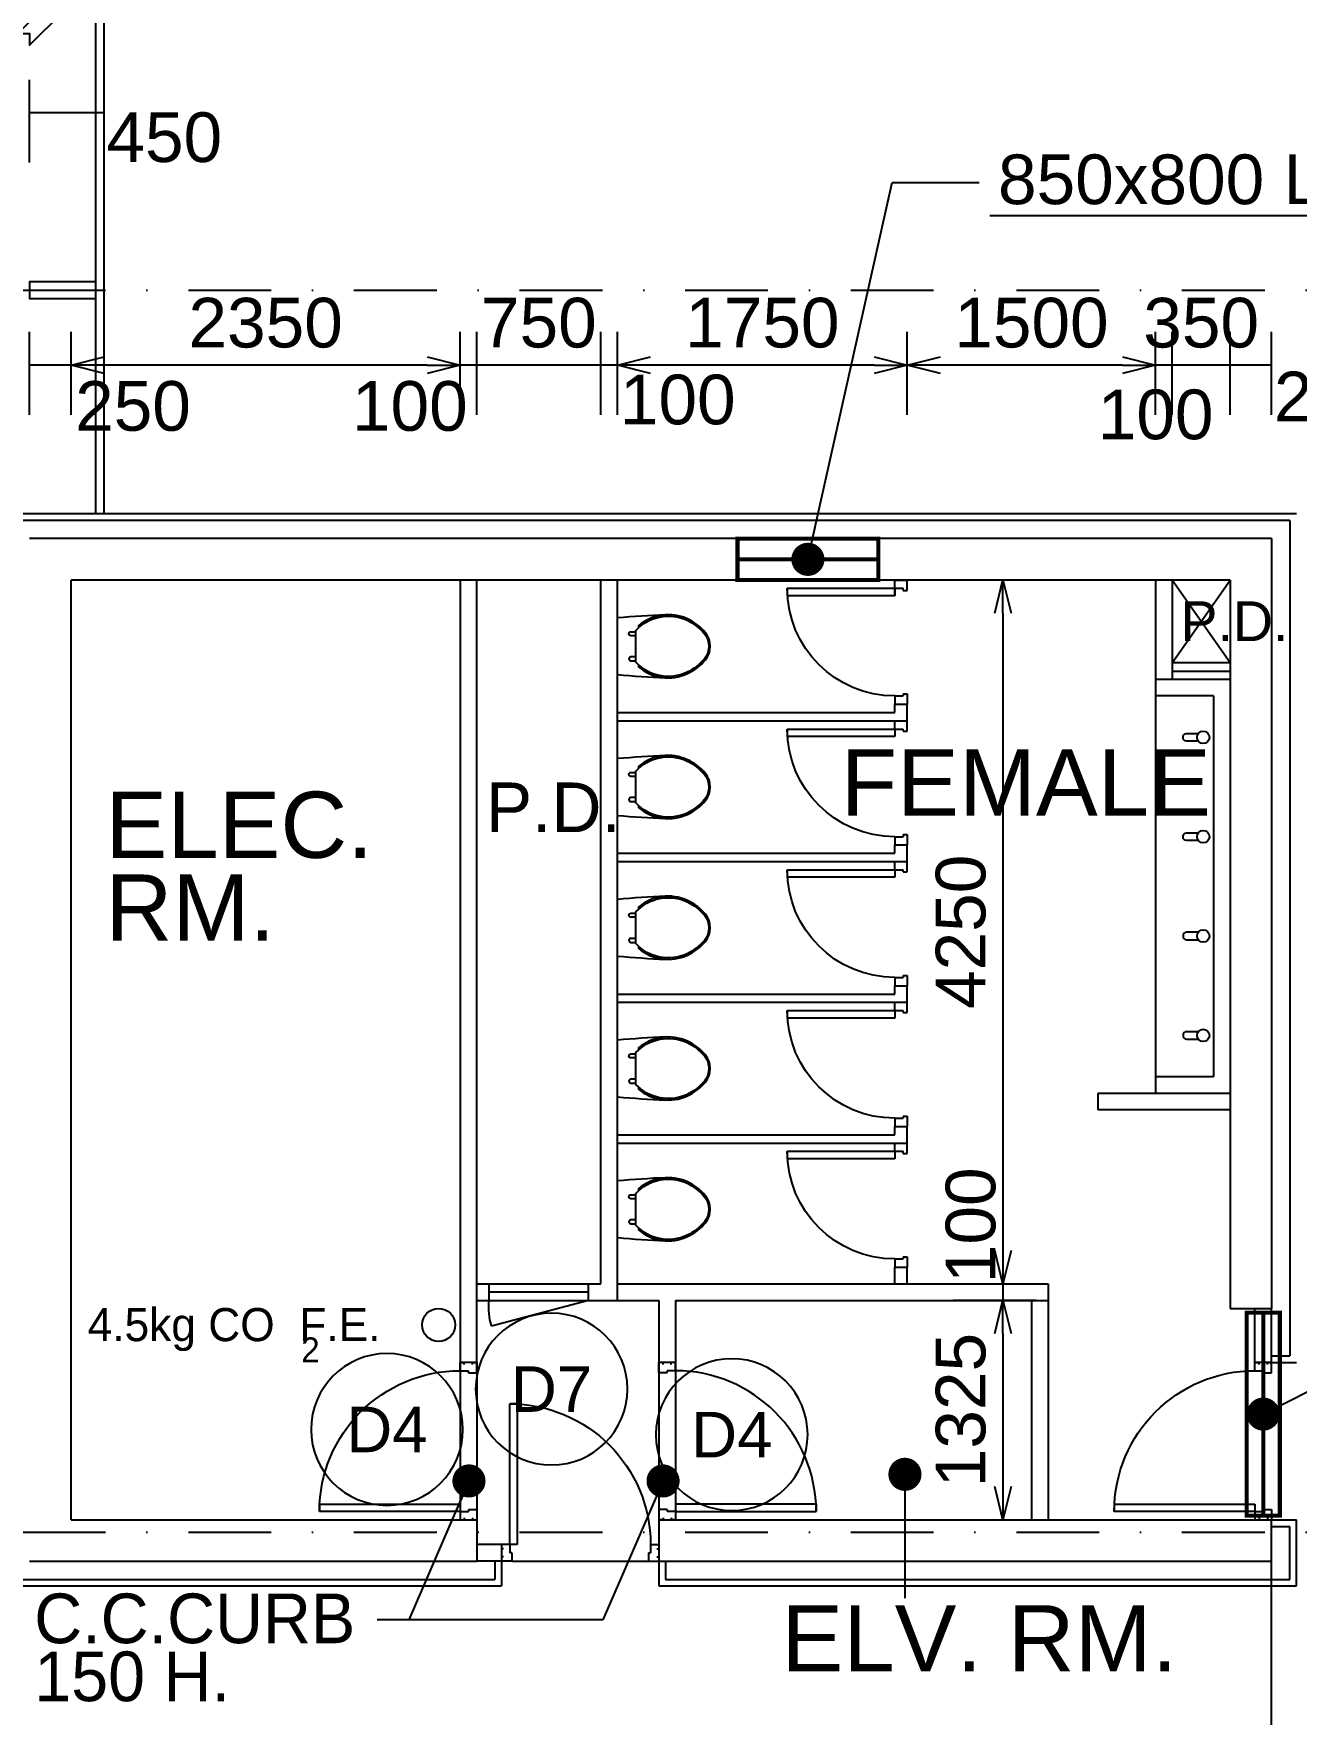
# Model space of a CAD drawing. Header units: millimetres. Extents: x 27940 to 139928, y 247 to 79491.
# Drawn here: x 95819 to 103445, y 35430 to 45581 of the extents above; entities that cross this region are included whole.
import ezdxf
from ezdxf.enums import TextEntityAlignment as Align

# ---------------------------------------------------------------- set-up
doc = ezdxf.new("R2010")
doc.units = ezdxf.units.MM
doc.header["$LTSCALE"] = 1000
doc.linetypes.add('CENTER', pattern=[50.8, 31.75, -6.35, 6.35, -6.35])
doc.linetypes.add('DASHDOT', pattern=[1, 0.5, -0.25, 0, -0.25])
doc.layers.get('0').update_dxf_attribs({"color": 8})
doc.layers.get('Defpoints').update_dxf_attribs({"color": 8})
for name, color, linetype in [('CLADDING', 8, 'Continuous'), ('COL-10 Rev j', 8, 'Continuous'), ('DLN020__', 8, 'DASHDOT'), ('DLN030', 8, 'Continuous'), ('DLN040__', 8, 'Continuous'), ('DLN041__', 8, 'Continuous'), ('DLN220__', 8, 'Continuous'), ('DLN280__', 8, 'Continuous'), ('DLN314__', 8, 'Continuous'), ('DLN325-1', 8, 'Continuous'), ('DLN325__', 8, 'Continuous'), ('DLN327__', 8, 'CENTER'), ('DLN581__', 8, 'Continuous'), ('DLN740__', 8, 'Continuous'), ('FITDOOR', 8, 'Continuous'), ('MARK', 8, 'Continuous')]:
    doc.layers.add(name, color=color, linetype=linetype)
doc.styles.add('ROMANS', font='swissl.ttf')
doc.styles.add('SWIS721LT450', font='swissl.ttf')
doc.styles.add('SWIS721LT750', font='swissl.ttf')
doc.dimstyles.new('INTDIM', dxfattribs={"dimscale": 200, "dimtxt": 2.25, "dimasz": 1.5, "dimexe": 1, "dimexo": 0, "dimgap": 1, "dimtad": 1, "dimdec": 0, "dimrnd": 1, "dimzin": 1, "dimdsep": 46, "dimtxsty": 'SWIS721LT450', "dimcen": 1, "dimclrd": 256, "dimclre": 256, "dimclrt": 256, "dimaunit": 1, "dimadec": 3, "dimazin": 0, "dimtfac": 1, "dimtdec": 0, "dimtix": 1, "dimtmove": 2, "dimatfit": 0, "dimldrblk": 'DOT', "dimfxl": 1, "dimtolj": 1, "dimtzin": 0, "dimarcsym": 0})

# ---------------------------------------------------------------- blocks, each defined once
blk = doc.blocks.new('*D145')
at = {"layer": 'Defpoints', "color": 0, "transparency": 16777216}
for p in [(95795, 45102), (95795, 44602), (96245, 44602)]:
    blk.add_point(p, dxfattribs=at)
at = {"layer": 'DLN030', "lineweight": -2, "transparency": 16777216}
for p, q in [((95795, 44802), (95795, 45302)), ((96245, 44802), (96245, 45302)), ((96245, 45102), (95795, 45102))]:
    blk.add_line(p, q, dxfattribs=at)
at = {"layer": 'DLN030', "transparency": 16777216, "insert": (96608, 44953), "char_height": 300, "attachment_point": 5, "style": 'SWIS721LT450'}
blk.add_mtext('\\A1;450', dxfattribs=at)
blk = doc.blocks.new('DIMARR')
for p, q in [((-1, 0.25), (0, 0)), ((-1, 0), (0, 0)), ((0, 0), (-1, -0.25))]:
    blk.add_line(p, q)
blk = doc.blocks.new('DRNO')
at = {"layer": 'MARK'}
blk.add_circle((0, 0), 1, dxfattribs=at)
at = {"layer": 'MARK', "style": 'ROMANS'}
blk.add_attdef('DRNO', text='', height=0.6, dxfattribs=at).set_placement((0, 0), align=Align.MIDDLE)
blk = doc.blocks.new('Magenta-1')
at = {"layer": 'DLN314__'}
blk.add_line((3743, 14395), (3693, 14395), dxfattribs=at)
blk.add_lwpolyline([(3743, 14345), (4143, 14345), (4143, 14445), (3743, 14445)], close=True, dxfattribs=at)
blk = doc.blocks.new('Magenta')
at = {"layer": 'DLN314__'}
blk.add_line((3743, 6495), (3693, 6445), dxfattribs=at)
blk.add_lwpolyline([(4214, 6895), (4143, 6895), (4143, 6966), (3743, 6566), (3743, 6495), (3814, 6495)], close=True, dxfattribs=at)
blk = doc.blocks.new('*D60')
at = {"layer": 'Defpoints', "color": 0, "transparency": 16777216}
for p in [(103045, 43579), (103045, 43079), (103295, 43079)]:
    blk.add_point(p, dxfattribs=at)
at = {"layer": 'DLN030', "lineweight": -2, "transparency": 16777216}
for p, q in [((103045, 43279), (103045, 43779)), ((103295, 43279), (103295, 43779)), ((103295, 43579), (103045, 43579))]:
    blk.add_line(p, q, dxfattribs=at)
at = {"layer": 'DLN030', "transparency": 16777216, "insert": (103659, 43387), "char_height": 300, "attachment_point": 5, "style": 'SWIS721LT450'}
blk.add_mtext('\\A1;250', dxfattribs=at)
blk = doc.blocks.new('*D61')
at = {"layer": 'Defpoints', "color": 0, "transparency": 16777216}
for p in [(102695, 43579), (102695, 43079), (103045, 43079)]:
    blk.add_point(p, dxfattribs=at)
at = {"layer": 'DLN030', "lineweight": -2, "transparency": 16777216}
for p, q in [((102695, 43279), (102695, 43779)), ((103045, 43279), (103045, 43779)), ((103045, 43579), (102695, 43579))]:
    blk.add_line(p, q, dxfattribs=at)
at = {"layer": 'DLN030', "transparency": 16777216, "insert": (102870, 43833), "char_height": 300, "attachment_point": 5, "style": 'SWIS721LT450'}
blk.add_mtext('\\A1;350', dxfattribs=at)
blk = doc.blocks.new('*D62')
at = {"layer": 'Defpoints', "color": 0, "transparency": 16777216}
for p in [(102595, 43579), (102595, 43079), (102695, 43079)]:
    blk.add_point(p, dxfattribs=at)
at = {"layer": 'DLN030', "lineweight": -2, "transparency": 16777216}
for p, q in [((102595, 43279), (102595, 43779)), ((102695, 43279), (102695, 43779)), ((102695, 43579), (102595, 43579))]:
    blk.add_line(p, q, dxfattribs=at)
at = {"layer": 'DLN030', "transparency": 16777216, "insert": (102595, 43279), "char_height": 300, "attachment_point": 5, "style": 'SWIS721LT450'}
blk.add_mtext('\\A1;100', dxfattribs=at)
blk = doc.blocks.new('*D63')
at = {"layer": 'Defpoints', "color": 0, "transparency": 16777216}
for p in [(101095, 43579), (101095, 43079), (102595, 43079)]:
    blk.add_point(p, dxfattribs=at)
at = {"layer": 'DLN030', "lineweight": -2, "transparency": 16777216}
for p, q in [((101095, 43279), (101095, 43779)), ((102595, 43279), (102595, 43779)), ((102395, 43579), (101295, 43579))]:
    blk.add_line(p, q, dxfattribs=at)
at = {"layer": 'DLN030', "lineweight": -2, "transparency": 16777216, "xscale": 200, "yscale": 200, "zscale": 200, "rotation": 180}
blk.add_blockref('DIMARR', (101095, 43579), dxfattribs=at)
at = {"layer": 'DLN030', "lineweight": -2, "transparency": 16777216, "xscale": 200, "yscale": 200, "zscale": 200}
blk.add_blockref('DIMARR', (102595, 43579), dxfattribs=at)
at = {"layer": 'DLN030', "transparency": 16777216, "insert": (101845, 43833), "char_height": 300, "attachment_point": 5, "style": 'SWIS721LT450'}
blk.add_mtext('\\A1;1500', dxfattribs=at)
blk = doc.blocks.new('*D64')
at = {"layer": 'Defpoints', "color": 0, "transparency": 16777216}
for p in [(99345, 43579), (99345, 43079), (101095, 43079)]:
    blk.add_point(p, dxfattribs=at)
at = {"layer": 'DLN030', "lineweight": -2, "transparency": 16777216}
for p, q in [((99345, 43279), (99345, 43779)), ((101095, 43279), (101095, 43779)), ((100895, 43579), (99545, 43579))]:
    blk.add_line(p, q, dxfattribs=at)
at = {"layer": 'DLN030', "lineweight": -2, "transparency": 16777216, "xscale": 200, "yscale": 200, "zscale": 200, "rotation": 180}
blk.add_blockref('DIMARR', (99345, 43579), dxfattribs=at)
at = {"layer": 'DLN030', "lineweight": -2, "transparency": 16777216, "xscale": 200, "yscale": 200, "zscale": 200}
blk.add_blockref('DIMARR', (101095, 43579), dxfattribs=at)
at = {"layer": 'DLN030', "transparency": 16777216, "insert": (100220, 43833), "char_height": 300, "attachment_point": 5, "style": 'SWIS721LT450'}
blk.add_mtext('\\A1;1750', dxfattribs=at)
blk = doc.blocks.new('*D65')
at = {"layer": 'Defpoints', "color": 0, "transparency": 16777216}
for p in [(99245, 43579), (99245, 43079), (99345, 43079)]:
    blk.add_point(p, dxfattribs=at)
at = {"layer": 'DLN030', "lineweight": -2, "transparency": 16777216}
for p, q in [((99245, 43279), (99245, 43779)), ((99345, 43279), (99345, 43779)), ((99345, 43579), (99245, 43579))]:
    blk.add_line(p, q, dxfattribs=at)
at = {"layer": 'DLN030', "transparency": 16777216, "insert": (99709, 43369), "char_height": 300, "attachment_point": 5, "style": 'SWIS721LT450'}
blk.add_mtext('\\A1;100', dxfattribs=at)
blk = doc.blocks.new('*D66')
at = {"layer": 'Defpoints', "color": 0, "transparency": 16777216}
for p in [(98495, 43579), (98495, 43079), (99245, 43079)]:
    blk.add_point(p, dxfattribs=at)
at = {"layer": 'DLN030', "lineweight": -2, "transparency": 16777216}
for p, q in [((98495, 43279), (98495, 43779)), ((99245, 43279), (99245, 43779)), ((99245, 43579), (98495, 43579))]:
    blk.add_line(p, q, dxfattribs=at)
at = {"layer": 'DLN030', "transparency": 16777216, "insert": (98870, 43833), "char_height": 300, "attachment_point": 5, "style": 'SWIS721LT450'}
blk.add_mtext('\\A1;750', dxfattribs=at)
blk = doc.blocks.new('*D67')
at = {"layer": 'Defpoints', "color": 0, "transparency": 16777216}
for p in [(96045, 43579), (96045, 43079), (98395, 43079)]:
    blk.add_point(p, dxfattribs=at)
at = {"layer": 'DLN030', "lineweight": -2, "transparency": 16777216}
for p, q in [((96045, 43279), (96045, 43779)), ((98395, 43279), (98395, 43779)), ((98195, 43579), (96245, 43579))]:
    blk.add_line(p, q, dxfattribs=at)
at = {"layer": 'DLN030', "lineweight": -2, "transparency": 16777216, "xscale": 200, "yscale": 200, "zscale": 200, "rotation": 180}
blk.add_blockref('DIMARR', (96045, 43579), dxfattribs=at)
at = {"layer": 'DLN030', "lineweight": -2, "transparency": 16777216, "xscale": 200, "yscale": 200, "zscale": 200}
blk.add_blockref('DIMARR', (98395, 43579), dxfattribs=at)
at = {"layer": 'DLN030', "transparency": 16777216, "insert": (97220, 43833), "char_height": 300, "attachment_point": 5, "style": 'SWIS721LT450'}
blk.add_mtext('\\A1;2350', dxfattribs=at)
blk = doc.blocks.new('*D68')
at = {"layer": 'Defpoints', "color": 0, "transparency": 16777216}
for p in [(95795, 45102), (95795, 44602), (96245, 44602)]:
    blk.add_point(p, dxfattribs=at)
at = {"layer": 'DLN030', "lineweight": -2, "transparency": 16777216}
for p, q in [((95795, 44802), (95795, 45302)), ((96245, 44802), (96245, 45302)), ((96245, 45102), (95795, 45102))]:
    blk.add_line(p, q, dxfattribs=at)
at = {"layer": 'DLN030', "transparency": 16777216, "insert": (96608, 44953), "char_height": 300, "attachment_point": 5, "style": 'SWIS721LT450'}
blk.add_mtext('\\A1;450', dxfattribs=at)
blk = doc.blocks.new('DR1CR2')
at = {"layer": 'FITDOOR'}
for p, q in [((-50, 0), (-50, -50)), ((-50, 0), (0, 0)), ((0, 0), (0, -25)), ((-62.5, -50), (-50, -50)), ((-62.5, -50), (-62.5, -100)), ((-62.5, -100), (0, -100)), ((-12, -25), (0, -25)), ((-12, -75), (0, -75)), ((0, -75), (0, -100))]:
    blk.add_line(p, q, dxfattribs=at)
blk = doc.blocks.new('DR1AD')
at = {"layer": 'FITDOOR'}
for p, q in [((-45, 1), (0, 1)), ((-45, 1), (-45, 0)), ((0, 0), (0, 1)), ((-45, 0), (0, 0))]:
    blk.add_line(p, q, dxfattribs=at)
blk = doc.blocks.new('DR1AM')
at = {"layer": 'FITDOOR'}
blk.add_arc((0, 0), 1, 90, 180, dxfattribs=at)
blk = doc.blocks.new('DR1CL2')
at = {"layer": 'FITDOOR'}
for p, q in [((50, 0), (0, 0)), ((0, 0), (0, -25)), ((50, 0), (50, -50)), ((12, -25), (0, -25)), ((0, -75), (0, -100)), ((12, -75), (0, -75)), ((62.5, -100), (0, -100)), ((62.5, -50), (50, -50)), ((62.5, -50), (62.5, -100))]:
    blk.add_line(p, q, dxfattribs=at)
blk = doc.blocks.new('DR1CL1')
at = {"layer": 'FITDOOR'}
for p, q in [((50, 0), (0, 0)), ((0, 0), (0, -75)), ((50, 0), (50, -50)), ((62.5, -75), (0, -75)), ((62.5, -50), (50, -50)), ((62.5, -50), (62.5, -75))]:
    blk.add_line(p, q, dxfattribs=at)
blk = doc.blocks.new('DR1CD')
at = {"layer": 'FITDOOR'}
for p, q in [((0, 1), (45, 1)), ((0, 1), (0, 0)), ((45, 0), (45, 1)), ((0, 0), (45, 0))]:
    blk.add_line(p, q, dxfattribs=at)
blk = doc.blocks.new('DR1CM')
at = {"layer": 'FITDOOR'}
blk.add_arc((0, 0), 1, 0, 90, dxfattribs=at)
blk = doc.blocks.new('DR1CR1')
at = {"layer": 'FITDOOR'}
for p, q in [((-50, 0), (0, 0)), ((-50, 0), (-50, -50)), ((0, 0), (0, -75)), ((-62.5, -50), (-62.5, -75)), ((-62.5, -50), (-50, -50)), ((-62.5, -75), (0, -75))]:
    blk.add_line(p, q, dxfattribs=at)
blk = doc.blocks.new('*D43')
at = {"layer": 'Defpoints', "color": 0, "transparency": 16777216}
for p in [(98395, 43579), (98395, 43079), (98495, 43079)]:
    blk.add_point(p, dxfattribs=at)
at = {"layer": 'DLN030', "lineweight": -2, "transparency": 16777216}
for p, q in [((98395, 43279), (98395, 43779)), ((98495, 43279), (98495, 43779)), ((98495, 43579), (98395, 43579))]:
    blk.add_line(p, q, dxfattribs=at)
at = {"layer": 'DLN030', "transparency": 16777216, "insert": (98091, 43330), "char_height": 300, "attachment_point": 5, "style": 'SWIS721LT450'}
blk.add_mtext('\\A1;100', dxfattribs=at)
blk = doc.blocks.new('*D44')
at = {"layer": 'Defpoints', "color": 0, "transparency": 16777216}
for p in [(95795, 43579), (95795, 43079), (96045, 43079)]:
    blk.add_point(p, dxfattribs=at)
at = {"layer": 'DLN030', "lineweight": -2, "transparency": 16777216}
for p, q in [((95795, 43279), (95795, 43779)), ((96045, 43279), (96045, 43779)), ((96045, 43579), (95795, 43579))]:
    blk.add_line(p, q, dxfattribs=at)
at = {"layer": 'DLN030', "transparency": 16777216, "insert": (96419, 43330), "char_height": 300, "attachment_point": 5, "style": 'SWIS721LT450'}
blk.add_mtext('\\A1;250', dxfattribs=at)
blk = doc.blocks.new('*D47')
at = {"layer": 'Defpoints', "color": 0, "transparency": 16777216}
for p in [(101173, 42281), (101173, 38031), (101673, 38031)]:
    blk.add_point(p, dxfattribs=at)
at = {"layer": 'DLN030', "lineweight": -2, "transparency": 16777216}
for p, q in [((101373, 42281), (101873, 42281)), ((101673, 42081), (101673, 38231)), ((101373, 38031), (101873, 38031))]:
    blk.add_line(p, q, dxfattribs=at)
at = {"layer": 'DLN030', "lineweight": -2, "transparency": 16777216, "xscale": 200, "yscale": 200, "zscale": 200}
for p, rotation in [((101673, 42281), 90), ((101673, 38031), 270)]:
    blk.add_blockref('DIMARR', p, dxfattribs=dict(at, rotation=rotation))
at = {"layer": 'DLN030', "transparency": 16777216, "insert": (101419, 40156), "char_height": 300, "attachment_point": 5, "rotation": 90, "style": 'SWIS721LT450'}
blk.add_mtext('\\A1;4250', dxfattribs=at)
blk = doc.blocks.new('*D48')
at = {"layer": 'Defpoints', "color": 0, "transparency": 16777216}
for p in [(101173, 38031), (101173, 37931), (101673, 37931)]:
    blk.add_point(p, dxfattribs=at)
at = {"layer": 'DLN030', "lineweight": -2, "transparency": 16777216}
for p, q in [((101373, 38031), (101873, 38031)), ((101673, 38031), (101673, 37931)), ((101373, 37931), (101873, 37931))]:
    blk.add_line(p, q, dxfattribs=at)
at = {"layer": 'DLN030', "transparency": 16777216, "insert": (101479, 38384), "char_height": 300, "attachment_point": 5, "rotation": 90, "style": 'SWIS721LT450'}
blk.add_mtext('\\A1;100', dxfattribs=at)
blk = doc.blocks.new('*D49')
at = {"layer": 'Defpoints', "color": 0, "transparency": 16777216}
for p in [(101173, 37931), (101173, 36606), (101673, 36606)]:
    blk.add_point(p, dxfattribs=at)
at = {"layer": 'DLN030', "lineweight": -2, "transparency": 16777216}
for p, q in [((101373, 37931), (101873, 37931)), ((101673, 37731), (101673, 36806)), ((101373, 36606), (101873, 36606))]:
    blk.add_line(p, q, dxfattribs=at)
at = {"layer": 'DLN030', "lineweight": -2, "transparency": 16777216, "xscale": 200, "yscale": 200, "zscale": 200}
for p, rotation in [((101673, 37931), 90), ((101673, 36606), 270)]:
    blk.add_blockref('DIMARR', p, dxfattribs=dict(at, rotation=rotation))
at = {"layer": 'DLN030', "transparency": 16777216, "insert": (101419, 37268), "char_height": 300, "attachment_point": 5, "rotation": 90, "style": 'SWIS721LT450'}
blk.add_mtext('\\A1;1325', dxfattribs=at)
blk = doc.blocks.new('TOILET01')
at = {"layer": 'DLN740__'}
blk.add_line((171, 0), (-171, 0), dxfattribs=at)
for points in [[(113, 127), (124, 127, 0.294171), (165, 423, 0.11195), (82, 531, 0.35994), (-82, 531, 0.11195), (-165, 423, 0.294171), (-124, 127), (-113, 127)], [(-64, 111), (-64, 81, -1), (-88, 81), (-88, 111)], [(64, 111), (64, 81, 1), (88, 81), (88, 111)]]:
    blk.add_lwpolyline(points, format="xyb", dxfattribs=at)
blk.add_lwpolyline([(157, 420, -0.325454), (96, 111), (-96, 111, -0.325454), (-157, 420, -0.11195), (-76, 525, -0.35994), (76, 525, -0.11195)], format="xyb", close=True, dxfattribs=at)
for centre, start, end in [((6996, 619), 182.6182, 184.9339), ((-6996, 619), 355.0661, 357.3818)]:
    blk.add_arc(centre, 7194, start, end, dxfattribs=at)
blk = doc.blocks.new('A$C7B6E469D')
at = {"layer": 'DLN314__', "ltscale": 0.03, "const_width": 25}
for points in [[(-2375, 0), (-3225, 0), (-3225, -250), (-2375, -250)], [(-150, -4675), (50, -4675), (50, -5900), (-150, -5900)]]:
    blk.add_lwpolyline(points, close=True, dxfattribs=at)
for points in [[(-3225, -125), (-2375, -125)], [(-50, -4675), (-50, -5900)]]:
    blk.add_lwpolyline(points, dxfattribs=at)
at = {"layer": 'DLN740__', "xscale": -1, "yscale": 650, "rotation": 90}
blk.add_blockref('DR1CD', (-2276, -300), dxfattribs=at)
at = {"layer": 'DLN040__', "style": 'SWIS721LT750'}
blk.add_text('850x800 Louvre Above', height=300, dxfattribs=at).set_placement((-1652, 2020))
at = {"layer": 'DLN040__'}
for points in [[(-2800, -125), (-2292, 2150), (-1765, 2150)], [(-50, -5287), (756, -4879), (3091, -4879)]]:
    blk.add_leader(points, dimstyle='INTDIM', override={"dimscale": 1, "dimtxt": 300, "dimasz": 200, "dimexe": 200, "dimexo": 200, "dimgap": 100, "dimtad": 0, "dimrnd": 0, "dimzin": 0, "dimcen": 200, "dimclrt": 256}, dxfattribs=at)

msp = doc.modelspace()

# ---------------------------------------------------------------- linework, layer by layer
at = {"layer": 'CLADDING'}
for p, q in [((103445, 42680.7), (95685, 42680.7)), ((103405, 42640.7), (95685, 42640.7)), ((103405, 42640.7), (103405, 37595.7)), ((103295, 37595.7), (103405, 37595.7)), ((103295, 37555.7), (103445, 37555.7)), ((103295, 36605.7), (103445, 36605.7)), ((103295, 36565.7), (103405, 36565.7)), ((103405, 36245.7), (103405, 36565.7)), ((103445, 36205.7), (103445, 36605.7)), ((98605, 36355.7), (98605, 36245.7)), ((98645, 36355.7), (98645, 36205.7)), ((99595, 36355.7), (99595, 36205.7)), ((99635, 36355.7), (99635, 36245.7)), ((95685, 36245.7), (98605, 36245.7)), ((99635, 36245.7), (103405, 36245.7)), ((95645, 36205.7), (98645, 36205.7)), ((99595, 36205.7), (103445, 36205.7))]:
    msp.add_line(p, q, dxfattribs=at)
at = {"layer": 'COL-10 Rev j', "ltscale": 0.5}
msp.add_line((101594.1, 44482.4), (105865.2, 44482.4), dxfattribs=at)
msp.add_lwpolyline([(98707.5, 36355.7), (99532.5, 36355.7)], dxfattribs=at)
at = {"layer": 'DLN020__'}
for p, q in [((54749.4, 44030.7), (107795, 44030.7)), ((54749.4, 36530.7), (107795, 36530.7))]:
    msp.add_line(p, q, dxfattribs=at)
at = {"layer": 'DLN220__'}
for p, q in [((98395, 42280.7), (98395, 37930.7)), ((98495, 37555.7), (98495, 42280.7)), ((99245, 38030.7), (99245, 42280.7)), ((99345, 37930.7), (99345, 42280.7)), ((102595, 42280.7), (102595, 41680.7)), ((102695, 42280.7), (102695, 41680.7)), ((102695, 41680.7), (102595, 41680.7)), ((103045, 39180.7), (102245, 39180.7)), ((102245, 39180.7), (102245, 39080.7)), ((103045, 39080.7), (102245, 39080.7)), ((103045, 39180.7), (102825, 39180.7)), ((98495, 38030.7), (99245, 38030.7)), ((99345, 38030.7), (101945, 38030.7)), ((101945, 38030.7), (101945, 37930.7)), ((98395, 37930.7), (98395, 37555.7)), ((98495, 37930.7), (99595, 37930.7)), ((99595, 37930.7), (99595, 37555.7)), ((99695, 37930.7), (101945, 37930.7)), ((99695, 37930.7), (99695, 37555.7)), ((101845, 37930.7), (101845, 36605.7)), ((101945, 37930.7), (101945, 36605.7)), ((103195, 37555.7), (103195, 37880.7)), ((103295, 37555.7), (103295, 37880.7)), ((98495, 37555.7), (98395, 37555.7)), ((98395, 37555.7), (98395, 36605.7)), ((98495, 37555.7), (98495, 36605.7)), ((99695, 37555.7), (99595, 37555.7)), ((99595, 37555.7), (99595, 36605.7)), ((99695, 37555.7), (99695, 36605.7)), ((103295, 37555.7), (103195, 37555.7)), ((98645, 36455.7), (98495, 36455.7)), ((98645, 36455.7), (98645, 36355.7)), ((103295, 33530.7), (103295, 36530.7)), ((98645, 36355.7), (98495, 36355.7))]:
    msp.add_line(p, q, dxfattribs=at)
at = {"layer": 'DLN280__'}
for p, q in [((103295, 42530.7), (95795, 42530.7)), ((103295, 42530.7), (103295, 37880.7)), ((96045, 36605.7), (96045, 42280.7)), ((103045, 42280.7), (96045, 42280.7)), ((103045, 42280.7), (103045, 37880.7)), ((103045, 37880.7), (103295, 37880.7)), ((96045, 36605.7), (98495, 36605.7)), ((98495, 36605.7), (98495, 36355.7)), ((99595, 36605.7), (99595, 36355.7)), ((99595, 36605.7), (103295, 36605.7)), ((103295, 36355.7), (103295, 36605.7)), ((95795, 36355.7), (98495, 36355.7)), ((99595, 36355.7), (103295, 36355.7))]:
    msp.add_line(p, q, dxfattribs=at)
at = {"layer": 'DLN314__'}
for p, q in [((96245, 42680.7), (96245, 46030.7)), ((96195, 44080.7), (96195, 45980.7)), ((96195, 42680.7), (96195, 43980.7))]:
    msp.add_line(p, q, dxfattribs=at)
at = {"layer": 'DLN325__', "ltscale": 0.3}
for p, q in [((103045, 41780.7), (102695, 41780.7)), ((102695, 41730.7), (103045, 41730.7)), ((103045, 41680.7), (102695, 41680.7)), ((98570, 37930.7), (98570, 38030.7)), ((99170, 37980.7), (98570, 37980.7)), ((99170, 37930.7), (99170, 38030.7)), ((99170, 37930.7), (98585.1, 37774))]:
    msp.add_line(p, q, dxfattribs=at)
msp.add_lwpolyline([(98585.1, 37774, -0.1065172), (98570, 37930.7)], format="xyb", dxfattribs=at)
at = {"layer": 'DLN327__', "ltscale": 0.03}
for p, q in [((102695, 41780.7), (103045, 42280.7)), ((103045, 41780.7), (102695, 42280.7))]:
    msp.add_line(p, q, dxfattribs=at)
at = {"layer": 'DLN581__'}
msp.add_circle((98265, 37782.2), 100, dxfattribs=at)
at = {"layer": 'DLN740__'}
for p, q in [((102595, 41680.7), (102595, 39180.7)), ((101020, 41480.7), (101020, 41530.7)), ((101020, 41530.7), (101095, 41530.7)), ((101095, 41430.7), (101095, 41530.7)), ((102945, 41580.7), (102595, 41580.7)), ((102945, 41580.7), (102945, 39280.7)), ((99345, 41480.7), (101020, 41480.7)), ((99345, 41430.7), (101095, 41430.7)), ((99345, 40630.7), (101020, 40630.7)), ((101020, 40630.7), (101020, 40680.7)), ((101020, 40680.7), (101095, 40680.7)), ((101095, 40580.7), (101095, 40680.7)), ((99345, 40580.7), (101095, 40580.7)), ((101020, 39780.7), (101020, 39830.7)), ((101020, 39830.7), (101095, 39830.7)), ((101095, 39730.7), (101095, 39830.7)), ((99345, 39780.7), (101020, 39780.7)), ((99345, 39730.7), (101095, 39730.7)), ((102945, 39280.7), (102595, 39280.7)), ((101020, 38930.7), (101020, 38980.7)), ((101020, 38980.7), (101095, 38980.7)), ((101095, 38880.7), (101095, 38980.7)), ((99345, 38930.7), (101020, 38930.7)), ((99345, 38880.7), (101095, 38880.7)), ((101020, 38030.7), (101020, 38130.7)), ((101020, 38130.7), (101095, 38130.7)), ((101095, 38030.7), (101095, 38130.7))]:
    msp.add_line(p, q, dxfattribs=at)
for points in [[(102852.5, 41308.2), (102780.6, 41308.2, -0.4142136), (102760.6, 41328.2), (102760.6, 41333.2, -0.4142136), (102780.6, 41353.2), (102852.5, 41353.2)], [(102852.5, 40708.2), (102780.6, 40708.2, -0.4142136), (102760.6, 40728.2), (102760.6, 40733.2, -0.4142136), (102780.6, 40753.2), (102852.5, 40753.2)], [(102852.5, 40153.2), (102780.6, 40153.2, 0.4142136), (102760.6, 40133.2), (102760.6, 40128.2, 0.4142136), (102780.6, 40108.2), (102852.5, 40108.2)], [(102852.5, 39553.2), (102780.6, 39553.2, 0.4142136), (102760.6, 39533.2), (102760.6, 39528.2, 0.4142136), (102780.6, 39508.2), (102852.5, 39508.2)]]:
    msp.add_lwpolyline(points, format="xyb", dxfattribs=at)
for centre in [(102882.5, 41330.7), (102882.5, 40730.7), (102882.5, 40130.7), (102882.5, 39530.7)]:
    msp.add_circle(centre, 37.5, dxfattribs=at)

# ---------------------------------------------------------------- block references
at = {"layer": 'DLN314__'}
for name, p, rotation in [('Magenta', (99938, 52476.2), 179.9999990288095), ('Magenta-1', (99938, 58426.2), 180)]:
    msp.add_blockref(name, p, dxfattribs=dict(at, rotation=rotation))
at = {"layer": 'DLN314__', "ltscale": 0.5}
msp.add_blockref('A$C7B6E469D', (103295, 42530.7), dxfattribs=at)
at = {"layer": 'DLN325-1'}
ref = msp.add_blockref('DRNO', (98946.9, 37394.8), dxfattribs=dict(at, xscale=-458.3333333333139, yscale=458.3333333333139, zscale=458.3333333333333))
ref.add_attrib('DRNO', 'D7', dxfattribs={"layer": 'MARK', "height": 275, "style": 'ROMANS'}).set_placement((98946.9, 37394.8), align=Align.MIDDLE)
ref = msp.add_blockref('DRNO', (97953, 37150.9), dxfattribs=dict(at, xscale=-458.3333333333139, yscale=458.3333333333139, zscale=458.3333333333333, rotation=180))
ref.add_attrib('DRNO', 'D4', dxfattribs={"layer": 'MARK', "height": 275, "style": 'ROMANS'}).set_placement((97953, 37150.9), align=Align.MIDDLE)
ref = msp.add_blockref('DRNO', (100035.4, 37119.8), dxfattribs=dict(at, xscale=-458.3333333333139, yscale=458.3333333333139, zscale=458.3333333333333, rotation=180))
ref.add_attrib('DRNO', 'D4', dxfattribs={"layer": 'MARK', "height": 275, "style": 'ROMANS'}).set_placement((100035.4, 37119.8), align=Align.MIDDLE)
at = {"layer": 'DLN325__', "yscale": 850, "zscale": 850}
for p, xscale, rotation in [((98395, 36655.7), -850, 90.00000000000783), ((99695, 36655.7), 850, 269.9999999999922), ((103195, 36655.7), -850, 90)]:
    msp.add_blockref('DR1AM', p, dxfattribs=dict(at, xscale=xscale, rotation=rotation))
at = {"layer": 'DLN325__', "xscale": -1, "rotation": 90}
for name, p in [('DR1CL2', (98395, 37555.7)), ('DR1CL2', (103195, 37555.7)), ('DR1CR2', (98395, 36605.7)), ('DR1CR2', (103195, 36605.7))]:
    msp.add_blockref(name, p, dxfattribs=at)
at = {"layer": 'DLN325__', "rotation": 270}
for name, p in [('DR1CL2', (99695, 37555.7)), ('DR1CR2', (99695, 36605.7))]:
    msp.add_blockref(name, p, dxfattribs=at)
at = {"layer": 'DLN325__', "xscale": -1, "yscale": 850}
msp.add_blockref('DR1AD', (98695, 36455.7), dxfattribs=at)
at = {"layer": 'DLN325__', "xscale": -850, "yscale": 850, "zscale": 850}
msp.add_blockref('DR1AM', (98695, 36455.7), dxfattribs=at)
at = {"layer": 'DLN325__', "xscale": -1, "yscale": 850, "rotation": 90}
for p in [(98395, 36655.7), (103195, 36655.7)]:
    msp.add_blockref('DR1AD', p, dxfattribs=at)
at = {"layer": 'DLN325__', "yscale": 850, "rotation": 270}
msp.add_blockref('DR1AD', (99695, 36655.7), dxfattribs=at)
at = {"layer": 'DLN325__', "xscale": -1}
for name, p in [('DR1CR2', (98645, 36455.7)), ('DR1CL2', (99595, 36455.7))]:
    msp.add_blockref(name, p, dxfattribs=at)
at = {"layer": 'DLN740__', "xscale": -1, "yscale": 650, "rotation": 90}
for p in [(101018.8, 42230.7), (101020, 41380.7), (101020, 40530.7), (101020, 39680.7), (101020, 38830.7)]:
    msp.add_blockref('DR1CD', p, dxfattribs=at)
at = {"layer": 'DLN740__', "xscale": -650, "yscale": 650, "zscale": 650, "rotation": 90}
for p in [(101020, 42230.7), (101020, 41380.7), (101020, 40530.7), (101020, 39680.7), (101020, 38830.7)]:
    msp.add_blockref('DR1CM', p, dxfattribs=at)
at = {"layer": 'DLN740__'}
for name, p, rotation in [('DR1CR1', (101020, 42280.7), 90), ('TOILET01', (99345, 41880.7), 270), ('DR1CL1', (101020, 41530.7), 90), ('DR1CR1', (101020, 41430.7), 90), ('TOILET01', (99345, 41030.7), 270), ('DR1CL1', (101020, 40680.7), 90), ('DR1CR1', (101020, 40580.7), 90), ('TOILET01', (99345, 40180.7), 270), ('DR1CL1', (101020, 39830.7), 90), ('DR1CR1', (101020, 39730.7), 90), ('TOILET01', (99345, 39330.7), 270), ('DR1CL1', (101020, 38980.7), 90), ('DR1CR1', (101020, 38880.7), 90), ('TOILET01', (99345, 38480.7), 270), ('DR1CL1', (101020, 38130.7), 90)]:
    msp.add_blockref(name, p, dxfattribs=dict(at, rotation=rotation))

# ---------------------------------------------------------------- texts
at = {"layer": 'DLN040__', "insert": (95822.6, 36160), "char_height": 300, "width": 4962.009, "attachment_point": 1, "line_spacing_factor": 0.7, "style": 'SWIS721LT750'}
msp.add_mtext('{\\fUnivers|b0|i0|c0|p34;C.C.CURB\\P150 H.}', dxfattribs=at)
at = {"layer": 'DLN041__', "attachment_point": 7, "style": 'SWIS721LT750'}
for s, insert, char_height, width in [('P.D.', (102745.1, 41912.1), 240, 1048.501), ('FEMALE', (100693, 40858.7), 400, 3513), ('P.D.', (98550.1, 40758.1), 300, 1310.626)]:
    msp.add_mtext(s, dxfattribs=dict(at, insert=insert, char_height=char_height, width=width))
at = {"layer": 'DLN041__', "char_height": 400, "attachment_point": 7, "line_spacing_factor": 0.75, "style": 'SWIS721LT750'}
for s, insert, width in [('ELEC. RM.', (96253.5, 40102.5), 1880.638), ('ELV. RM.', (100335.9, 35689.2), 2624.439)]:
    msp.add_mtext(s, dxfattribs=dict(at, insert=insert, width=width))
at = {"layer": 'DLN581__', "insert": (96145.1, 37623.8), "char_height": 200, "width": 2100.914, "attachment_point": 7, "line_spacing_factor": 0.8, "style": 'SWIS721LT750'}
msp.add_mtext('{\\fUnivers|b0|i0|c0|p34;4.5kg CO  F.E.}', dxfattribs=at)
at = {"layer": 'DLN581__', "insert": (97435, 37556.8), "char_height": 150, "width": 1597.027, "attachment_point": 7, "style": 'SWIS721LT750'}
msp.add_mtext('{\\fUnivers|b0|i0|c0|p34;2}', dxfattribs=at)

# ---------------------------------------------------------------- dimensions: what is measured, and where the dimension line sits
at = {"layer": 'DLN030'}
for base, p1, p2, picture, middle in [((95795, 45101.6), (96245, 44601.6), (95795, 44601.6), '*D145', (96608.3, 44953.4)), ((95795, 45101.6), (96245, 44601.6), (95795, 44601.6), '*D68', (96608.3, 44953.4)), ((95795, 43578.7), (96045, 43078.7), (95795, 43078.7), '*D44', (96418.9, 43330.3)), ((98395, 43578.7), (98495, 43078.7), (98395, 43078.7), '*D43', (98090.5, 43330.3)), ((99245, 43578.7), (99345, 43078.7), (99245, 43078.7), '*D65', (99709.3, 43368.7)), ((102595, 43578.7), (102695, 43078.7), (102595, 43078.7), '*D62', (102595, 43278.7)), ((103045, 43578.7), (103295, 43078.7), (103045, 43078.7), '*D60', (103659.3, 43387))]:
    dim = msp.add_linear_dim(base=base, p1=p1, p2=p2, dimstyle='INTDIM', override={"dimscale": 1, "dimtxt": 300, "dimasz": 200, "dimexe": 200, "dimexo": 200, "dimgap": 100, "dimrnd": 0, "dimzin": 0, "dimblk": 'DIMARR', "dimcen": 200, "dimclrt": 256, "dimadec": 4}, dxfattribs=at)
    dim.commit()
    dim.dimension.update_dxf_attribs({"geometry": picture, "text_midpoint": middle, "dimtype": 160})
for base, p1, p2, picture, middle in [((96045, 43578.7), (98395, 43078.7), (96045, 43078.7), '*D67', (97220, 43832.9)), ((98495, 43578.7), (99245, 43078.7), (98495, 43078.7), '*D66', (98870, 43832.9)), ((99345, 43578.7), (101095, 43078.7), (99345, 43078.7), '*D64', (100220, 43832.9)), ((101095, 43578.7), (102595, 43078.7), (101095, 43078.7), '*D63', (101845, 43832.9)), ((102695, 43578.7), (103045, 43078.7), (102695, 43078.7), '*D61', (102870, 43832.9))]:
    dim = msp.add_linear_dim(base=base, p1=p1, p2=p2, dimstyle='INTDIM', override={"dimscale": 1, "dimtxt": 300, "dimasz": 200, "dimexe": 200, "dimexo": 200, "dimgap": 100, "dimrnd": 0, "dimzin": 0, "dimblk": 'DIMARR', "dimcen": 200, "dimclrt": 256, "dimadec": 4}, dxfattribs=at)
    dim.commit()
    dim.dimension.update_dxf_attribs({"geometry": picture, "text_midpoint": middle})
for base, p1, p2, picture, middle in [((101673.4, 38030.7), (101173.4, 42280.7), (101173.4, 38030.7), '*D47', (101419.2, 40155.7)), ((101673.4, 36605.7), (101173.4, 37930.7), (101173.4, 36605.7), '*D49', (101419.2, 37268.2))]:
    dim = msp.add_linear_dim(base=base, p1=p1, p2=p2, angle=90, dimstyle='INTDIM', override={"dimscale": 1, "dimtxt": 300, "dimasz": 200, "dimexe": 200, "dimexo": 200, "dimgap": 100, "dimrnd": 0, "dimzin": 0, "dimblk": 'DIMARR', "dimcen": 200, "dimclrt": 256, "dimadec": 4}, dxfattribs=at)
    dim.commit()
    dim.dimension.update_dxf_attribs({"geometry": picture, "text_midpoint": middle})
dim = msp.add_linear_dim(base=(101673.4, 37930.7), p1=(101173.4, 38030.7), p2=(101173.4, 37930.7), angle=90, dimstyle='INTDIM', override={"dimscale": 1, "dimtxt": 300, "dimasz": 200, "dimexe": 200, "dimexo": 200, "dimgap": 100, "dimrnd": 0, "dimzin": 0, "dimblk": 'DIMARR', "dimcen": 200, "dimclrt": 256, "dimadec": 4}, dxfattribs=at)
dim.commit()
dim.dimension.update_dxf_attribs({"geometry": '*D48', "text_midpoint": (101479.4, 38384.4), "dimtype": 160})

# ---------------------------------------------------------------- leaders
at = {"layer": 'DLN040__'}
for points in [[(101081.1, 36879.9), (101081.1, 36131.7)], [(98448.1, 36839.9), (98085.1, 36002.1), (97893.1, 36002.1)], [(99620.3, 36839.9), (99257.2, 36002.1), (97893.1, 36002.1)]]:
    msp.add_leader(points, dimstyle='INTDIM', override={"dimscale": 1, "dimtxt": 300, "dimasz": 200, "dimexe": 200, "dimexo": 200, "dimgap": 100, "dimtad": 0, "dimrnd": 0, "dimzin": 0, "dimcen": 200, "dimclrt": 256}, dxfattribs=at)

doc.saveas('drawing.dxf')
